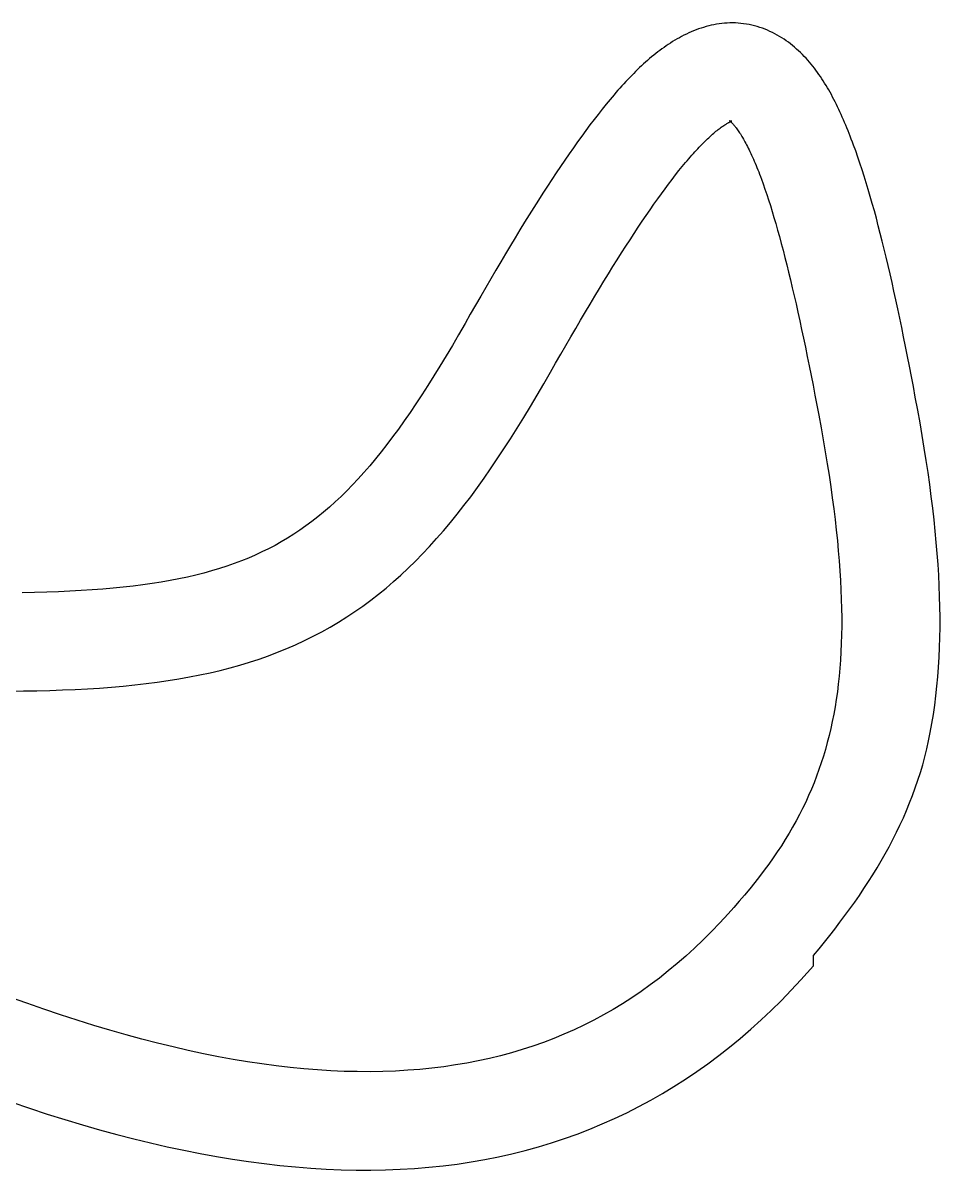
# Model space of a CAD drawing. Header units: metres. Extents: x 0 to 745, y 0 to 539.
# Drawn here: x 295.09 to 302.56, y 410.1 to 419.44 of the extents above; entities that cross this region are included whole.
import ezdxf

# ---------------------------------------------------------------- set-up
doc = ezdxf.new("R2010")
doc.units = ezdxf.units.M

msp = doc.modelspace()

# ---------------------------------------------------------------- linework, layer by layer
at = {"layer": '2', "color": 7}
for p, q in [((300.651594, 419.409204), (300.630825, 419.403183)), ((300.67253, 419.414722), (300.651594, 419.409204)), ((300.693627, 419.419721), (300.67253, 419.414722)), ((300.714879, 419.424183), (300.693627, 419.419721)), ((300.73628, 419.428091), (300.714879, 419.424183)), ((300.757823, 419.431429), (300.73628, 419.428091)), ((300.779501, 419.434179), (300.757823, 419.431429)), ((300.801309, 419.436324), (300.779501, 419.434179)), ((300.82324, 419.437848), (300.801309, 419.436324)), ((300.845287, 419.438733), (300.82324, 419.437848)), ((300.867445, 419.438963), (300.845287, 419.438733)), ((300.889706, 419.438521), (300.867445, 419.438963)), ((300.912065, 419.437389), (300.889706, 419.438521)), ((300.934515, 419.435551), (300.912065, 419.437389)), ((300.957051, 419.43299), (300.934515, 419.435551)), ((300.979664, 419.429688), (300.957051, 419.43299)), ((301.00217, 419.42567), (300.979664, 419.429696)), ((301.024387, 419.420963), (301.00217, 419.42567)), ((301.046312, 419.415596), (301.024387, 419.420963)), ((301.067943, 419.409585), (301.046312, 419.415596)), ((301.089278, 419.402948), (301.067943, 419.409585)), ((300.433753, 419.319049), (300.415248, 419.308617)), ((300.452497, 419.329165), (300.433753, 419.319049)), ((300.471471, 419.338948), (300.452497, 419.329165)), ((300.49067, 419.348381), (300.471471, 419.338948)), ((300.510088, 419.357447), (300.49067, 419.348381)), ((300.529718, 419.366129), (300.510088, 419.357447)), ((300.549553, 419.374409), (300.529718, 419.366129)), ((300.569588, 419.382272), (300.549553, 419.374409)), ((300.589816, 419.3897), (300.569588, 419.382272)), ((300.61023, 419.396676), (300.589816, 419.3897)), ((300.630825, 419.403183), (300.61023, 419.396676)), ((301.110314, 419.395705), (301.089278, 419.402948)), ((301.13105, 419.387872), (301.110314, 419.395705)), ((301.151483, 419.379469), (301.13105, 419.387872)), ((301.17161, 419.370512), (301.151483, 419.379469)), ((301.191431, 419.361022), (301.17161, 419.370512)), ((301.210942, 419.351014), (301.191431, 419.361022)), ((301.230141, 419.340508), (301.210942, 419.351014)), ((301.249027, 419.329522), (301.230141, 419.340508)), ((301.267596, 419.318074), (301.249027, 419.329522)), ((301.285847, 419.306182), (301.267596, 419.318074)), ((300.292189, 419.227946), (300.275234, 419.215386)), ((300.309253, 419.240245), (300.292189, 419.227946)), ((300.326431, 419.252284), (300.309253, 419.240245)), ((300.343728, 419.264064), (300.326431, 419.252284)), ((300.36122, 419.275592), (300.343728, 419.264064)), ((300.378975, 419.286871), (300.36122, 419.275592)), ((300.396986, 419.297885), (300.378975, 419.286871)), ((300.415248, 419.308617), (300.396986, 419.297885)), ((301.303778, 419.293864), (301.285847, 419.306182)), ((301.321386, 419.281138), (301.303778, 419.293864)), ((301.33867, 419.268023), (301.321386, 419.281138)), ((301.355626, 419.254536), (301.33867, 419.268023)), ((301.372253, 419.240696), (301.355626, 419.254536)), ((301.388549, 419.226521), (301.372253, 419.240696)), ((301.404511, 419.212028), (301.388549, 419.226521)), ((300.175453, 419.134542), (300.159095, 419.12015)), ((300.191879, 419.148671), (300.175453, 419.134542)), ((300.208379, 419.162537), (300.191879, 419.148671)), ((300.224959, 419.176142), (300.208379, 419.162537)), ((300.241624, 419.189484), (300.224959, 419.176142)), ((300.258381, 419.202566), (300.241624, 419.189484)), ((300.275234, 419.215386), (300.258381, 419.202566)), ((301.420137, 419.197237), (301.404511, 419.212028)), ((301.435425, 419.182165), (301.420137, 419.197237)), ((301.450373, 419.16683), (301.435425, 419.182165)), ((301.464978, 419.15125), (301.450373, 419.16683)), ((301.479239, 419.135445), (301.464978, 419.15125)), ((301.493153, 419.119431), (301.479239, 419.135445)), ((300.078129, 419.044235), (300.062061, 419.028259)), ((300.094232, 419.059947), (300.078129, 419.044235)), ((300.110374, 419.075394), (300.094232, 419.059947)), ((300.126561, 419.090576), (300.110374, 419.075394)), ((300.1428, 419.105495), (300.126561, 419.090576)), ((300.159095, 419.12015), (300.1428, 419.105495)), ((301.506718, 419.103226), (301.493153, 419.119431)), ((301.519932, 419.08685), (301.506718, 419.103226)), ((301.532792, 419.07032), (301.519932, 419.08685)), ((301.545366, 419.053612), (301.532792, 419.07032)), ((301.557728, 419.036688), (301.545366, 419.053612)), ((301.569884, 419.019547), (301.557728, 419.036688)), ((299.98203, 418.944388), (299.966046, 418.926814)), ((299.998014, 418.961695), (299.98203, 418.944388)), ((300.014003, 418.978735), (299.998014, 418.961695)), ((300.030004, 418.995509), (300.014003, 418.978735)), ((300.046021, 419.012017), (300.030004, 418.995509)), ((300.062061, 419.028259), (300.046021, 419.012017)), ((301.58184, 419.002187), (301.569884, 419.019547)), ((301.593603, 418.984607), (301.58184, 419.002187)), ((301.605178, 418.966805), (301.593603, 418.984607)), ((301.616572, 418.948781), (301.605178, 418.966805)), ((301.62779, 418.930531), (301.616572, 418.948781)), ((299.901993, 418.853839), (299.885922, 418.834924)), ((299.918035, 418.872485), (299.901993, 418.853839)), ((299.934054, 418.890863), (299.918035, 418.872485)), ((299.950056, 418.908973), (299.934054, 418.890863)), ((299.966046, 418.926814), (299.950056, 418.908973)), ((301.638839, 418.912056), (301.62779, 418.930531)), ((301.649726, 418.893352), (301.638839, 418.912056)), ((301.660455, 418.87442), (301.649726, 418.893352)), ((301.671034, 418.855257), (301.660455, 418.87442)), ((301.681468, 418.835861), (301.671034, 418.855257)), ((299.83748, 418.77656), (299.804945, 418.736281)), ((299.853671, 418.796284), (299.83748, 418.77656)), ((299.869817, 418.815739), (299.853671, 418.796284)), ((299.885922, 418.834924), (299.869817, 418.815739)), ((301.691763, 418.816232), (301.681468, 418.835861)), ((301.701926, 418.796368), (301.691763, 418.816232)), ((301.711963, 418.776267), (301.701926, 418.796368)), ((301.72188, 418.755928), (301.711963, 418.776267)), ((301.731683, 418.735349), (301.72188, 418.755928)), ((299.772201, 418.69488), (299.739239, 418.652353)), ((299.804945, 418.736281), (299.772201, 418.69488)), ((301.741378, 418.714528), (301.731683, 418.735349)), ((301.750971, 418.693465), (301.741378, 418.714528)), ((301.760469, 418.672158), (301.750971, 418.693465)), ((301.769877, 418.650605), (301.760469, 418.672158)), ((299.706049, 418.608697), (299.672621, 418.563909)), ((299.739239, 418.652353), (299.706049, 418.608697)), ((300.740776, 418.56403), (300.749443, 418.570953)), ((300.749443, 418.570953), (300.757865, 418.577502)), ((300.757865, 418.577502), (300.766038, 418.58368)), ((300.766038, 418.58368), (300.773955, 418.589485)), ((300.773955, 418.589485), (300.781613, 418.594917)), ((300.781613, 418.594917), (300.789008, 418.599976)), ((300.789008, 418.599976), (300.79606, 418.604646)), ((300.79606, 418.604646), (300.802698, 418.608928)), ((300.802698, 418.608928), (300.808929, 418.612839)), ((300.808929, 418.612839), (300.814763, 418.616395)), ((300.814763, 418.616395), (300.820206, 418.619613)), ((300.820206, 418.619613), (300.825268, 418.62251)), ((300.825268, 418.62251), (300.829956, 418.625101)), ((300.829956, 418.625101), (300.834278, 418.627404)), ((300.834278, 418.627404), (300.838243, 418.629436)), ((300.838243, 418.629436), (300.841859, 418.631212)), ((300.841859, 418.631212), (300.845133, 418.63275)), ((300.842544, 418.641847), (300.842356, 418.641986)), ((300.842382, 418.642015), (300.842627, 418.641917)), ((300.842946, 418.641619), (300.842544, 418.641847)), ((300.842627, 418.641917), (300.843092, 418.641672)), ((300.843559, 418.641319), (300.842946, 418.641619)), ((300.843092, 418.641672), (300.843779, 418.641263)), ((300.84438, 418.640966), (300.843559, 418.641319)), ((300.843779, 418.641263), (300.844691, 418.640669)), ((300.845408, 418.640579), (300.84438, 418.640966)), ((300.844691, 418.640669), (300.845831, 418.639874)), ((300.845133, 418.63275), (300.848075, 418.634067)), ((300.84664, 418.640176), (300.845408, 418.640579)), ((300.845831, 418.639874), (300.847199, 418.638857)), ((300.848073, 418.639777), (300.84664, 418.640176)), ((300.847199, 418.638857), (300.848799, 418.6376)), ((300.849706, 418.6394), (300.848073, 418.639777)), ((300.848075, 418.634067), (300.850691, 418.635178)), ((300.848799, 418.6376), (300.850633, 418.636085)), ((300.851536, 418.639064), (300.849706, 418.6394)), ((300.850633, 418.636085), (300.852704, 418.634292)), ((300.850691, 418.635178), (300.852991, 418.6361)), ((300.851488, 418.639016), (300.851536, 418.639064)), ((300.853331, 418.638759), (300.851488, 418.639016)), ((300.852704, 418.634292), (300.855013, 418.632203)), ((300.852991, 418.6361), (300.854982, 418.63685)), ((300.854995, 418.638595), (300.853331, 418.638759)), ((300.854982, 418.63685), (300.856672, 418.637445)), ((300.856472, 418.638509), (300.854995, 418.638595)), ((300.855013, 418.632203), (300.857562, 418.6298)), ((300.857754, 418.638483), (300.856472, 418.638509)), ((300.856672, 418.637445), (300.85807, 418.637901)), ((300.857562, 418.6298), (300.860355, 418.627063)), ((300.858834, 418.638501), (300.857754, 418.638483)), ((300.85807, 418.637901), (300.859184, 418.638235)), ((300.859702, 418.638547), (300.858834, 418.638501)), ((300.859184, 418.638235), (300.860021, 418.638463)), ((300.860351, 418.638603), (300.859702, 418.638547)), ((300.860021, 418.638463), (300.860591, 418.638603)), ((300.860772, 418.638653), (300.860351, 418.638603)), ((300.860355, 418.627063), (300.863394, 418.623975)), ((300.860591, 418.638603), (300.8609, 418.63867)), ((300.860958, 418.638681), (300.860772, 418.638653)), ((300.8609, 418.63867), (300.860958, 418.638681)), ((300.863394, 418.623975), (300.86668, 418.620515)), ((300.86668, 418.620515), (300.870217, 418.616666)), ((300.870217, 418.616666), (300.874005, 418.612409)), ((300.874005, 418.612409), (300.878049, 418.607724)), ((300.878049, 418.607724), (300.882349, 418.602595)), ((300.882349, 418.602595), (300.886909, 418.597)), ((300.886909, 418.597), (300.891731, 418.590923)), ((300.891731, 418.590923), (300.896816, 418.584344)), ((300.896816, 418.584344), (300.902101, 418.577295)), ((300.902101, 418.577295), (300.907515, 418.569805)), ((300.907515, 418.569805), (300.913055, 418.561876)), ((301.779202, 418.628805), (301.769877, 418.650605)), ((301.788449, 418.606756), (301.779202, 418.628805)), ((301.797626, 418.584456), (301.788449, 418.606756)), ((301.806737, 418.561905), (301.797626, 418.584456)), ((299.638947, 418.517987), (299.605017, 418.470927)), ((299.672621, 418.563909), (299.638947, 418.517987)), ((300.641613, 418.474352), (300.652482, 418.484991)), ((300.652482, 418.484991), (300.663152, 418.49526)), ((300.663152, 418.49526), (300.673617, 418.505157)), ((300.673617, 418.505157), (300.683874, 418.514683)), ((300.683874, 418.514683), (300.693917, 418.523837)), ((300.693917, 418.523837), (300.703743, 418.53262)), ((300.703743, 418.53262), (300.713346, 418.54103)), ((300.713346, 418.54103), (300.722723, 418.549069)), ((300.722723, 418.549069), (300.731867, 418.556736)), ((300.731867, 418.556736), (300.740776, 418.56403)), ((300.913055, 418.561876), (300.918717, 418.55351)), ((300.918717, 418.55351), (300.924495, 418.544708)), ((300.924495, 418.544708), (300.930386, 418.535472)), ((300.930386, 418.535472), (300.936385, 418.525805)), ((300.936385, 418.525805), (300.942488, 418.515707)), ((300.942488, 418.515707), (300.948691, 418.505181)), ((300.948691, 418.505181), (300.954989, 418.494228)), ((300.954989, 418.494228), (300.961377, 418.482851)), ((300.961377, 418.482851), (300.967852, 418.471049)), ((301.81579, 418.539101), (301.806737, 418.561905)), ((301.82479, 418.516042), (301.81579, 418.539101)), ((301.833744, 418.492726), (301.82479, 418.516042)), ((301.842657, 418.469153), (301.833744, 418.492726)), ((299.570821, 418.422725), (299.536349, 418.37338)), ((299.605017, 418.470927), (299.570821, 418.422725)), ((300.548029, 418.375884), (300.560329, 418.389489)), ((300.560329, 418.389489), (300.572466, 418.402724)), ((300.572466, 418.402724), (300.584436, 418.415589)), ((300.584436, 418.415589), (300.596233, 418.428083)), ((300.596233, 418.428083), (300.607854, 418.440206)), ((300.607854, 418.440206), (300.619294, 418.451959)), ((300.619294, 418.451959), (300.630549, 418.463341)), ((300.630549, 418.463341), (300.641613, 418.474352)), ((300.967852, 418.471049), (300.974409, 418.458827)), ((300.974409, 418.458827), (300.981044, 418.446184)), ((300.981044, 418.446184), (300.987752, 418.433124)), ((300.987752, 418.433124), (300.994529, 418.419647)), ((300.994529, 418.419647), (301.001371, 418.405755)), ((301.001371, 418.405755), (301.008273, 418.391451)), ((301.008273, 418.391451), (301.015231, 418.376735)), ((301.851536, 418.44532), (301.842657, 418.469153)), ((301.869175, 418.396839), (301.851536, 418.44532)), ((301.886641, 418.347245), (301.869175, 418.396839)), ((299.501593, 418.322888), (299.466542, 418.271246)), ((299.536349, 418.37338), (299.501593, 418.322888)), ((300.47107, 418.286482), (300.48425, 418.302307)), ((300.48425, 418.302307), (300.497295, 418.317762)), ((300.497295, 418.317762), (300.5102, 418.332847)), ((300.5102, 418.332847), (300.52296, 418.347563)), ((300.52296, 418.347563), (300.535572, 418.361908)), ((300.535572, 418.361908), (300.548029, 418.375884)), ((301.015231, 418.376735), (301.02224, 418.361611)), ((301.02224, 418.361611), (301.029297, 418.346078)), ((301.029297, 418.346078), (301.036397, 418.33014)), ((301.036397, 418.33014), (301.043535, 418.313798)), ((301.043535, 418.313798), (301.050707, 418.297053)), ((301.050707, 418.297053), (301.057909, 418.279908)), ((301.903942, 418.296529), (301.886641, 418.347245)), ((301.921086, 418.244686), (301.903942, 418.296529)), ((299.431187, 418.21845), (299.395519, 418.164498)), ((299.466542, 418.271246), (299.431187, 418.21845)), ((300.375181, 418.165643), (300.403225, 418.201938)), ((300.403225, 418.201938), (300.430751, 418.236821)), ((300.430751, 418.236821), (300.45776, 418.270288)), ((300.45776, 418.270288), (300.47107, 418.286482)), ((301.057909, 418.279908), (301.065137, 418.262364)), ((301.065137, 418.262364), (301.072386, 418.244422)), ((301.072386, 418.244422), (301.079651, 418.226085)), ((301.079651, 418.226085), (301.086929, 418.207355)), ((301.086929, 418.207355), (301.094215, 418.188233)), ((301.938081, 418.191708), (301.921086, 418.244686)), ((299.359528, 418.109388), (299.323204, 418.053114)), ((299.395519, 418.164498), (299.359528, 418.109388)), ((300.317546, 418.088839), (300.346621, 418.127942)), ((300.346621, 418.127942), (300.375181, 418.165643)), ((301.094215, 418.188233), (301.101504, 418.16872)), ((301.101504, 418.16872), (301.116095, 418.128548)), ((301.116095, 418.128548), (301.130708, 418.086867)), ((301.954936, 418.137588), (301.938081, 418.191708)), ((301.971659, 418.08232), (301.954936, 418.137588)), ((299.323204, 418.053114), (299.286539, 417.995676)), ((300.257855, 418.00645), (300.287957, 418.04834)), ((300.287957, 418.04834), (300.317546, 418.088839)), ((301.130708, 418.086867), (301.145344, 418.04368)), ((301.145344, 418.04368), (301.160005, 417.998995)), ((301.988258, 418.025898), (301.971659, 418.08232)), ((302.004741, 417.968313), (301.988258, 418.025898)), ((299.249522, 417.937069), (299.212144, 417.877291)), ((299.286539, 417.995676), (299.249522, 417.937069)), ((300.164483, 417.872483), (300.196117, 417.918516)), ((300.196117, 417.918516), (300.227241, 417.963174)), ((300.227241, 417.963174), (300.257855, 418.00645)), ((301.160005, 417.998995), (301.17469, 417.952815)), ((301.17469, 417.952815), (301.189402, 417.905147)), ((302.021117, 417.90956), (302.004741, 417.968313)), ((299.212144, 417.877291), (299.174395, 417.816338)), ((300.09969, 417.776307), (300.13234, 417.825078)), ((300.13234, 417.825078), (300.164483, 417.872483)), ((301.189402, 417.905147), (301.204141, 417.855995)), ((301.204141, 417.855995), (301.218908, 417.805366)), ((302.037393, 417.849632), (302.021117, 417.90956)), ((302.053578, 417.788521), (302.037393, 417.849632)), ((299.136266, 417.754207), (299.097747, 417.690897)), ((299.174395, 417.816338), (299.136266, 417.754207)), ((300.066533, 417.726176), (300.09969, 417.776307)), ((301.218908, 417.805366), (301.233704, 417.753264)), ((301.233704, 417.753264), (301.24853, 417.699695)), ((302.06968, 417.726221), (302.053578, 417.788521)), ((299.097747, 417.690897), (299.05883, 417.626402)), ((299.998705, 417.62185), (300.032871, 417.674688)), ((300.032871, 417.674688), (300.066533, 417.726176)), ((301.24853, 417.699695), (301.263388, 417.644664)), ((301.263388, 417.644664), (301.278278, 417.588176)), ((302.085707, 417.662726), (302.06968, 417.726221)), ((302.101667, 417.598028), (302.085707, 417.662726)), ((299.019504, 417.560721), (298.979759, 417.49385)), ((299.05883, 417.626402), (299.019504, 417.560721)), ((299.928863, 417.512141), (299.964035, 417.567666)), ((299.964035, 417.567666), (299.998705, 417.62185)), ((301.278278, 417.588176), (301.293202, 417.530238)), ((302.117569, 417.532121), (302.101667, 417.598028)), ((298.979759, 417.49385), (298.939587, 417.425786)), ((299.857017, 417.39709), (299.89319, 417.455281)), ((299.89319, 417.455281), (299.928863, 417.512141)), ((301.293202, 417.530238), (301.30816, 417.470853)), ((301.30816, 417.470853), (301.323153, 417.410028)), ((302.133421, 417.464997), (302.117569, 417.532121)), ((302.149231, 417.396651), (302.133421, 417.464997)), ((298.898978, 417.356526), (298.857922, 417.286068)), ((298.939587, 417.425786), (298.898978, 417.356526)), ((299.820345, 417.337573), (299.857017, 417.39709)), ((301.323153, 417.410028), (301.338182, 417.347768)), ((302.165007, 417.327074), (302.149231, 417.396651)), ((298.857922, 417.286068), (298.81641, 417.214407)), ((299.745508, 417.214583), (299.783175, 417.276736)), ((299.783175, 417.276736), (299.820345, 417.337573)), ((301.338182, 417.347768), (301.35325, 417.284078)), ((301.35325, 417.284078), (301.368355, 417.218963)), ((302.180757, 417.256261), (302.165007, 417.327074)), ((298.81641, 417.214407), (298.774432, 417.141542)), ((299.707345, 417.15112), (299.745508, 417.214583)), ((301.368355, 417.218963), (301.3835, 417.15243)), ((302.19649, 417.184205), (302.180757, 417.256261)), ((302.212214, 417.110899), (302.19649, 417.184205)), ((298.774432, 417.141542), (298.731978, 417.067469)), ((299.629536, 417.020283), (299.668687, 417.086352)), ((299.668687, 417.086352), (299.707345, 417.15112)), ((301.3835, 417.15243), (301.398686, 417.084482)), ((301.398686, 417.084482), (301.413913, 417.015126)), ((302.227937, 417.036335), (302.212214, 417.110899)), ((298.68904, 416.992184), (298.637157, 416.901726)), ((298.731978, 417.067469), (298.68904, 416.992184)), ((299.589892, 416.952919), (299.629536, 417.020283)), ((301.413913, 417.015126), (301.429183, 416.944367)), ((302.243666, 416.960508), (302.227937, 417.036335)), ((298.637157, 416.901726), (298.585922, 416.813869)), ((299.549756, 416.884265), (299.589892, 416.952919)), ((301.429183, 416.944367), (301.444496, 416.872211)), ((302.259412, 416.88341), (302.243666, 416.960508)), ((298.585922, 416.813869), (298.535292, 416.728571)), ((299.468015, 416.743107), (299.50913, 416.814326)), ((299.50913, 416.814326), (299.549756, 416.884265)), ((301.444496, 416.872211), (301.459854, 416.798662)), ((301.459854, 416.798662), (301.475258, 416.723726)), ((302.27518, 416.805035), (302.259412, 416.88341)), ((302.290981, 416.725375), (302.27518, 416.805035)), ((298.535292, 416.728571), (298.485225, 416.645793)), ((299.426411, 416.670612), (299.468015, 416.743107)), ((301.475258, 416.723726), (301.490708, 416.647408)), ((302.306821, 416.644425), (302.290981, 416.725375)), ((298.485225, 416.645793), (298.43568, 416.565495)), ((299.38432, 416.596848), (299.426411, 416.670612)), ((301.490708, 416.647408), (301.506206, 416.569714)), ((302.32271, 416.562177), (302.306821, 416.644425)), ((298.43568, 416.565495), (298.386615, 416.487635)), ((299.329637, 416.501496), (299.38432, 416.596848)), ((301.506206, 416.569714), (301.521753, 416.490648)), ((302.338655, 416.478624), (302.32271, 416.562177)), ((298.386615, 416.487635), (298.337988, 416.412173)), ((299.275225, 416.408161), (299.329637, 416.501496)), ((301.521753, 416.490648), (301.537349, 416.410217)), ((302.354664, 416.39376), (302.338655, 416.478624)), ((298.289757, 416.33907), (298.241881, 416.268284)), ((298.337988, 416.412173), (298.289757, 416.33907)), ((299.221032, 416.316831), (299.275225, 416.408161)), ((301.537349, 416.410217), (301.552997, 416.328426)), ((301.552997, 416.328426), (301.568696, 416.24528)), ((302.374241, 416.287679), (302.354664, 416.39376)), ((298.241881, 416.268284), (298.194318, 416.199775)), ((299.16701, 416.227492), (299.221032, 416.316831)), ((301.568696, 416.24528), (301.587358, 416.144078)), ((302.392886, 416.183063), (302.374241, 416.287679)), ((298.194318, 416.199775), (298.147025, 416.133503)), ((299.113109, 416.140132), (299.16701, 416.227492)), ((301.587358, 416.144078), (301.605036, 416.04466)), ((302.410587, 416.079885), (302.392886, 416.183063)), ((298.099962, 416.069428), (298.053087, 416.007509)), ((298.147025, 416.133503), (298.099962, 416.069428)), ((299.005472, 415.971299), (299.059279, 416.054739)), ((299.059279, 416.054739), (299.113109, 416.140132)), ((302.427332, 415.978116), (302.410587, 416.079885)), ((298.053087, 416.007509), (298.006357, 415.947705)), ((298.951638, 415.8898), (299.005472, 415.971299)), ((301.605036, 416.04466), (301.62173, 415.946999)), ((302.443109, 415.87773), (302.427332, 415.978116)), ((297.95973, 415.889977), (297.913166, 415.834284)), ((298.006357, 415.947705), (297.95973, 415.889977)), ((298.897727, 415.810229), (298.951638, 415.8898)), ((301.62173, 415.946999), (301.63744, 415.851065)), ((302.457909, 415.778698), (302.443109, 415.87773)), ((297.866622, 415.780586), (297.820056, 415.728841)), ((297.913166, 415.834284), (297.866622, 415.780586)), ((298.843689, 415.732574), (298.897727, 415.810229)), ((301.63744, 415.851065), (301.652166, 415.756832)), ((302.471719, 415.680994), (302.457909, 415.778698)), ((297.773428, 415.679011), (297.726693, 415.631054)), ((297.820056, 415.728841), (297.773428, 415.679011)), ((298.789476, 415.656822), (298.843689, 415.732574)), ((301.652166, 415.756832), (301.665909, 415.664272)), ((302.484527, 415.584589), (302.471719, 415.680994)), ((297.679812, 415.58493), (297.632743, 415.540599)), ((297.726693, 415.631054), (297.679812, 415.58493)), ((298.680325, 415.510975), (298.735038, 415.58296)), ((298.735038, 415.58296), (298.789476, 415.656822)), ((301.665909, 415.664272), (301.678669, 415.573357)), ((302.496323, 415.489455), (302.484527, 415.584589)), ((297.585443, 415.49802), (297.53787, 415.457152)), ((297.632743, 415.540599), (297.585443, 415.49802)), ((298.625288, 415.440856), (298.680325, 415.510975)), ((301.678669, 415.573357), (301.690446, 415.484058)), ((302.507095, 415.395566), (302.496323, 415.489455)), ((297.489984, 415.417957), (297.441741, 415.380392)), ((297.53787, 415.457152), (297.489984, 415.417957)), ((298.569878, 415.372588), (298.625288, 415.440856)), ((301.690446, 415.484058), (301.70124, 415.396348)), ((301.70124, 415.396348), (301.711052, 415.3102)), ((302.516831, 415.302894), (302.507095, 415.395566)), ((297.344021, 415.309995), (297.294461, 415.277082)), ((297.393101, 415.344419), (297.344021, 415.309995)), ((297.441741, 415.380392), (297.393101, 415.344419)), ((298.457738, 415.241559), (298.514044, 415.30616)), ((298.514044, 415.30616), (298.569878, 415.372588)), ((301.711052, 415.3102), (301.719881, 415.225586)), ((302.525521, 415.211411), (302.516831, 415.302894)), ((297.193728, 415.215624), (297.142286, 415.186902)), ((297.244377, 415.245638), (297.193728, 415.215624)), ((297.294461, 415.277082), (297.244377, 415.245638)), ((298.40091, 415.178772), (298.457738, 415.241559)), ((301.719881, 415.225586), (301.727729, 415.142477)), ((302.533152, 415.12109), (302.525521, 415.211411)), ((297.03626, 415.132957), (296.981567, 415.107704)), ((297.089815, 415.159351), (297.03626, 415.132957)), ((297.142286, 415.186902), (297.089815, 415.159351)), ((298.28549, 415.058589), (298.34351, 415.117786)), ((298.34351, 415.117786), (298.40091, 415.178772)), ((301.727729, 415.142477), (301.734595, 415.060845)), ((302.539713, 415.031903), (302.533152, 415.12109)), ((296.810111, 415.038631), (296.750318, 415.017784)), ((296.868547, 415.060556), (296.810111, 415.038631)), ((296.925681, 415.083575), (296.868547, 415.060556)), ((296.981567, 415.107704), (296.925681, 415.083575)), ((298.226798, 415.001168), (298.28549, 415.058589)), ((301.734595, 415.060845), (301.740479, 414.980664)), ((302.545194, 414.943822), (302.539713, 415.031903)), ((296.429091, 414.929175), (296.360011, 414.914469)), ((296.496487, 414.944865), (296.429091, 414.929175)), ((296.562253, 414.961555), (296.496487, 414.944865)), ((296.626444, 414.979262), (296.562253, 414.961555)), ((296.689114, 414.997999), (296.626444, 414.979262)), ((296.750318, 415.017784), (296.689114, 414.997999)), ((298.107207, 414.891603), (298.167387, 414.94551)), ((298.167387, 414.94551), (298.226798, 415.001168)), ((301.740479, 414.980664), (301.745382, 414.901905)), ((302.549582, 414.85682), (302.545194, 414.943822)), ((295.824691, 414.837789), (295.740168, 414.830398)), ((295.907093, 414.846039), (295.824691, 414.837789)), ((295.987428, 414.855164), (295.907093, 414.846039)), ((296.065751, 414.865181), (295.987428, 414.855164)), ((296.142116, 414.876104), (296.065751, 414.865181)), ((296.216578, 414.88795), (296.142116, 414.876104)), ((296.289191, 414.900733), (296.216578, 414.88795)), ((296.360011, 414.914469), (296.289191, 414.900733)), ((297.98434, 414.78899), (298.046208, 414.839434)), ((298.046208, 414.839434), (298.107207, 414.891603)), ((301.745382, 414.901905), (301.749304, 414.82454)), ((302.552866, 414.77087), (302.549582, 414.85682)), ((295.185417, 414.803237), (295.084513, 414.801428)), ((295.283816, 414.805797), (295.185417, 414.803237)), ((295.379767, 414.809122), (295.283816, 414.805797)), ((295.473323, 414.813229), (295.379767, 414.809122)), ((295.564538, 414.818134), (295.473323, 414.813229)), ((295.653469, 414.823852), (295.564538, 414.818134)), ((295.740168, 414.830398), (295.653469, 414.823852)), ((297.857802, 414.693228), (297.921555, 414.740259)), ((297.921555, 414.740259), (297.98434, 414.78899)), ((301.749304, 414.82454), (301.752246, 414.748542)), ((301.752246, 414.748542), (301.754206, 414.673882)), ((302.555034, 414.685943), (302.552866, 414.77087)), ((297.727196, 414.604214), (297.793032, 414.647884)), ((297.793032, 414.647884), (297.857802, 414.693228)), ((301.754206, 414.673882), (301.755187, 414.600534)), ((302.556076, 414.602012), (302.555034, 414.685943)), ((297.592128, 414.521848), (297.660245, 414.562206)), ((297.660245, 414.562206), (297.727196, 414.604214)), ((301.755187, 414.600534), (301.755187, 414.528468)), ((302.55598, 414.51905), (302.556076, 414.602012)), ((297.452971, 414.44641), (297.522987, 414.483226)), ((297.522987, 414.483226), (297.592128, 414.521848)), ((301.755187, 414.528468), (301.754207, 414.457657)), ((302.554734, 414.437029), (302.55598, 414.51905)), ((297.237294, 414.346437), (297.310161, 414.378052)), ((297.310161, 414.378052), (297.382041, 414.411364)), ((297.382041, 414.411364), (297.452971, 414.44641)), ((301.752248, 414.388074), (301.749309, 414.31969)), ((301.754207, 414.457657), (301.752248, 414.388074)), ((302.552327, 414.355921), (302.554734, 414.437029)), ((297.012401, 414.261405), (297.088451, 414.28815)), ((297.088451, 414.28815), (297.163403, 414.316481)), ((297.163403, 414.316481), (297.237294, 414.346437)), ((301.749309, 414.31969), (301.745391, 414.252478)), ((302.543984, 414.196335), (302.548747, 414.275699)), ((302.548747, 414.275699), (302.552327, 414.355921)), ((296.696477, 414.169562), (296.77729, 414.190325)), ((296.77729, 414.190325), (296.856857, 414.212529)), ((296.856857, 414.212529), (296.935215, 414.23621)), ((296.935215, 414.23621), (297.012401, 414.261405)), ((301.740494, 414.18641), (301.734619, 414.121458)), ((301.745391, 414.252478), (301.740494, 414.18641)), ((302.538026, 414.117802), (302.543984, 414.196335)), ((296.272417, 414.086065), (296.360018, 414.100177)), ((296.360018, 414.100177), (296.446187, 414.115546)), ((296.446187, 414.115546), (296.530962, 414.132208)), ((296.530962, 414.132208), (296.61438, 414.150202)), ((296.61438, 414.150202), (296.696477, 414.169562)), ((301.734619, 414.121458), (301.727765, 414.057594)), ((302.530861, 414.040072), (302.538026, 414.117802)), ((294.986476, 414.000336), (295.096059, 414.00144)), ((295.096059, 414.00144), (295.203728, 414.003324)), ((295.203728, 414.003324), (295.309521, 414.006027)), ((295.309521, 414.006027), (295.413475, 414.009583)), ((295.413475, 414.009583), (295.515627, 414.014029)), ((295.515627, 414.014029), (295.616014, 414.019404)), ((295.616014, 414.019404), (295.714673, 414.025742)), ((295.714673, 414.025742), (295.811641, 414.03308)), ((295.811641, 414.03308), (295.906956, 414.041456)), ((295.906956, 414.041456), (296.000654, 414.050906)), ((296.000654, 414.050906), (296.092772, 414.061466)), ((296.092772, 414.061466), (296.183347, 414.073174)), ((296.183347, 414.073174), (296.272417, 414.086065)), ((301.719932, 413.994791), (301.711122, 413.93302)), ((301.727765, 414.057594), (301.719932, 413.994791)), ((302.522477, 413.963118), (302.530861, 414.040072)), ((301.711122, 413.93302), (301.701334, 413.872253)), ((302.512865, 413.886911), (302.522477, 413.963118)), ((301.690568, 413.812464), (301.678857, 413.753563)), ((301.701334, 413.872253), (301.690568, 413.812464)), ((302.489906, 413.736632), (302.502011, 413.811425)), ((302.502011, 413.811425), (302.512865, 413.886911)), ((301.678857, 413.753563), (301.666224, 413.695452)), ((302.476536, 413.662504), (302.489906, 413.736632)), ((301.652652, 413.638096), (301.638129, 413.581456)), ((301.666224, 413.695452), (301.652652, 413.638096)), ((302.463197, 413.596287), (302.476536, 413.662504)), ((301.638129, 413.581456), (301.622637, 413.525497)), ((302.432362, 413.465952), (302.448464, 413.530776)), ((302.448464, 413.530776), (302.463197, 413.596287)), ((301.606163, 413.47018), (301.588691, 413.415468)), ((301.622637, 413.525497), (301.606163, 413.47018)), ((302.414916, 413.401795), (302.432362, 413.465952)), ((301.570207, 413.361325), (301.550695, 413.307713)), ((301.588691, 413.415468), (301.570207, 413.361325)), ((302.39615, 413.338285), (302.414916, 413.401795)), ((301.530141, 413.254595), (301.50853, 413.201934)), ((301.550695, 413.307713), (301.530141, 413.254595)), ((302.354761, 413.213124), (302.37609, 413.275401)), ((302.37609, 413.275401), (302.39615, 413.338285)), ((301.50853, 413.201934), (301.485846, 413.149692)), ((302.332187, 413.151434), (302.354761, 413.213124)), ((301.462075, 413.097833), (301.437201, 413.04632)), ((301.485846, 413.149692), (301.462075, 413.097833)), ((302.283403, 413.029734), (302.308393, 413.090311)), ((302.308393, 413.090311), (302.332187, 413.151434)), ((301.41121, 412.995115), (301.384087, 412.944182)), ((301.437201, 413.04632), (301.41121, 412.995115)), ((302.229939, 412.91014), (302.257244, 412.969684)), ((302.257244, 412.969684), (302.283403, 413.029734)), ((301.355817, 412.893482), (301.326384, 412.84298)), ((301.384087, 412.944182), (301.355817, 412.893482)), ((302.201513, 412.851084), (302.229939, 412.91014)), ((301.295774, 412.792637), (301.263973, 412.742417)), ((301.326384, 412.84298), (301.295774, 412.792637)), ((302.141399, 412.73435), (302.171991, 412.792493)), ((302.171991, 412.792493), (302.201513, 412.851084)), ((301.230964, 412.692282), (301.196733, 412.642196)), ((301.263973, 412.742417), (301.230964, 412.692282)), ((302.109761, 412.676632), (302.141399, 412.73435)), ((301.196733, 412.642196), (301.161265, 412.592121)), ((302.043444, 412.562398), (302.077101, 412.619322)), ((302.077101, 412.619322), (302.109761, 412.676632)), ((301.124545, 412.542021), (301.086558, 412.491857)), ((301.161265, 412.592121), (301.124545, 412.542021)), ((301.973242, 412.449629), (302.008817, 412.50584)), ((302.008817, 412.50584), (302.043444, 412.562398)), ((301.047289, 412.441593), (301.006723, 412.391192)), ((301.086558, 412.491857), (301.047289, 412.441593)), ((301.936745, 412.393744), (301.973242, 412.449629)), ((300.964846, 412.340616), (300.921641, 412.289829)), ((301.006723, 412.391192), (300.964846, 412.340616)), ((301.861086, 412.282874), (301.899352, 412.338166)), ((301.899352, 412.338166), (301.936745, 412.393744)), ((300.877095, 412.238794), (300.831192, 412.187472)), ((300.921641, 412.289829), (300.877095, 412.238794)), ((301.782036, 412.17307), (301.821972, 412.227849)), ((301.821972, 412.227849), (301.861086, 412.282874)), ((300.831192, 412.187472), (300.763678, 412.114359)), ((301.741302, 412.118517), (301.782036, 412.17307)), ((300.695492, 412.043493), (300.62661, 411.974864)), ((300.763678, 412.114359), (300.695492, 412.043493)), ((301.657541, 412.01001), (301.699796, 412.064171)), ((301.699796, 412.064171), (301.741302, 412.118517)), ((300.62661, 411.974864), (300.557009, 411.908462)), ((301.570886, 411.902169), (301.614563, 411.956017)), ((301.614563, 411.956017), (301.657541, 412.01001)), ((300.557009, 411.908462), (300.486666, 411.844278)), ((301.526536, 411.848448), (301.570886, 411.902169)), ((301.526536, 411.765632), (301.526536, 411.848448)), ((300.415559, 411.782301), (300.343664, 411.722523)), ((300.486666, 411.844278), (300.415559, 411.782301)), ((301.423416, 411.651568), (301.526536, 411.765632)), ((300.270958, 411.664933), (300.197417, 411.609521)), ((300.343664, 411.722523), (300.270958, 411.664933)), ((300.197417, 411.609521), (300.12302, 411.556278)), ((301.264021, 411.482993), (301.34437, 411.566112)), ((301.34437, 411.566112), (301.423416, 411.651568)), ((295.120973, 411.45982), (294.980653, 411.510589)), ((300.047742, 411.505194), (299.971561, 411.456259)), ((300.12302, 411.556278), (300.047742, 411.505194)), ((301.182373, 411.402218), (301.264021, 411.482993)), ((295.25968, 411.411312), (295.120973, 411.45982)), ((295.39678, 411.365058), (295.25968, 411.411312)), ((299.894454, 411.409464), (299.816398, 411.364798)), ((299.971561, 411.456259), (299.894454, 411.409464)), ((301.099435, 411.323795), (301.182373, 411.402218)), ((295.532281, 411.321051), (295.39678, 411.365058)), ((295.666188, 411.279285), (295.532281, 411.321051)), ((299.737368, 411.322252), (299.657344, 411.281816)), ((299.816398, 411.364798), (299.737368, 411.322252)), ((301.015212, 411.247734), (301.099435, 411.323795)), ((295.798509, 411.239754), (295.666188, 411.279285)), ((295.92925, 411.20245), (295.798509, 411.239754)), ((296.058418, 411.167367), (295.92925, 411.20245)), ((299.494215, 411.207235), (299.411066, 411.173071)), ((299.5763, 411.243481), (299.494215, 411.207235)), ((299.657344, 411.281816), (299.5763, 411.243481)), ((300.92971, 411.17404), (301.015212, 411.247734)), ((296.18602, 411.134498), (296.058418, 411.167367)), ((296.312062, 411.103837), (296.18602, 411.134498)), ((296.436552, 411.075376), (296.312062, 411.103837)), ((299.241479, 411.110945), (299.154997, 411.082965)), ((299.326828, 411.140978), (299.241479, 411.110945)), ((299.411066, 411.173071), (299.326828, 411.140978)), ((300.754897, 411.033792), (300.842937, 411.102724)), ((300.842937, 411.102724), (300.92971, 411.17404)), ((296.559495, 411.04911), (296.436552, 411.075376)), ((296.680899, 411.025032), (296.559495, 411.04911)), ((296.800771, 411.003134), (296.680899, 411.025032)), ((298.888514, 411.011233), (298.797265, 410.991361)), ((298.978537, 411.033118), (298.888514, 411.011233)), ((299.067357, 411.057026), (298.978537, 411.033118)), ((299.154997, 411.082965), (299.067357, 411.057026)), ((300.665599, 410.967253), (300.754897, 411.033792)), ((296.919116, 410.983411), (296.800771, 411.003134)), ((297.035943, 410.965855), (296.919116, 410.983411)), ((297.151257, 410.950461), (297.035943, 410.965855)), ((297.265065, 410.93722), (297.151257, 410.950461)), ((297.377374, 410.926128), (297.265065, 410.93722)), ((297.488191, 410.917176), (297.377374, 410.926128)), ((297.597523, 410.910359), (297.488191, 410.917176)), ((298.222694, 410.913903), (298.122134, 410.908054)), ((298.321816, 410.92184), (298.222694, 410.913903)), ((298.419543, 410.931798), (298.321816, 410.92184)), ((298.515928, 410.943719), (298.419543, 410.931798)), ((298.610995, 410.957613), (298.515928, 410.943719)), ((298.704766, 410.97349), (298.610995, 410.957613)), ((298.797265, 410.991361), (298.704766, 410.97349)), ((300.575047, 410.903114), (300.665599, 410.967253)), ((297.705376, 410.905669), (297.597523, 410.910359)), ((297.811757, 410.903101), (297.705376, 410.905669)), ((297.916672, 410.902646), (297.811757, 410.903101)), ((298.020129, 410.9043), (297.916672, 410.902646)), ((298.122134, 410.908054), (298.020129, 410.9043)), ((300.39021, 410.782072), (300.483249, 410.841385)), ((300.483249, 410.841385), (300.575047, 410.903114)), ((300.200438, 410.670728), (300.295938, 410.725184)), ((300.295938, 410.725184), (300.39021, 410.782072)), ((294.998537, 410.654345), (295.144317, 410.605043)), ((300.103717, 410.618714), (300.200438, 410.670728)), ((295.144317, 410.605043), (295.288808, 410.557995)), ((295.288808, 410.557995), (295.432021, 410.513209)), ((299.906636, 410.522041), (300.005781, 410.569149)), ((300.005781, 410.569149), (300.103717, 410.618714)), ((295.432021, 410.513209), (295.573965, 410.470691)), ((295.573965, 410.470691), (295.714649, 410.43045)), ((299.704747, 410.435227), (299.80629, 410.477397)), ((299.80629, 410.477397), (299.906636, 410.522041)), ((295.714649, 410.43045), (295.854084, 410.392493)), ((295.854084, 410.392493), (295.992279, 410.356828)), ((295.992279, 410.356828), (296.129244, 410.323464)), ((299.39301, 410.323635), (299.498101, 410.358338)), ((299.498101, 410.358338), (299.602016, 410.395538)), ((299.602016, 410.395538), (299.704747, 410.435227)), ((296.129244, 410.323464), (296.264989, 410.292407)), ((296.264989, 410.292407), (296.399522, 410.263665)), ((296.399522, 410.263665), (296.532855, 410.237247)), ((299.070739, 410.23459), (299.179322, 410.261753)), ((299.179322, 410.261753), (299.286748, 410.291438)), ((299.286748, 410.291438), (299.39301, 410.323635)), ((296.532855, 410.237247), (296.664996, 410.213159)), ((296.664996, 410.213159), (296.795955, 410.19141)), ((296.795955, 410.19141), (296.925742, 410.172007)), ((296.925742, 410.172007), (297.054366, 410.154959)), ((298.624958, 410.151311), (298.738108, 410.168309)), ((298.738108, 410.168309), (298.850126, 410.18786)), ((298.850126, 410.18786), (298.961005, 410.209956)), ((298.961005, 410.209956), (299.070739, 410.23459)), ((297.054366, 410.154959), (297.181838, 410.140272)), ((297.181838, 410.140272), (297.308167, 410.127955)), ((297.308167, 410.127955), (297.433363, 410.118015)), ((297.433363, 410.118015), (297.557435, 410.11046)), ((297.557435, 410.11046), (297.680393, 410.105298)), ((297.680393, 410.105298), (297.802246, 410.102537)), ((297.802246, 410.102537), (297.923005, 410.102184)), ((297.923005, 410.102184), (298.042679, 410.104246)), ((298.042679, 410.104246), (298.161278, 410.108733)), ((298.161278, 410.108733), (298.278811, 410.115651)), ((298.278811, 410.115651), (298.395288, 410.125008)), ((298.395288, 410.125008), (298.510683, 410.136875)), ((298.510683, 410.136875), (298.624958, 410.151311))]:
    msp.add_line(p, q, dxfattribs=at)

doc.saveas('drawing.dxf')
